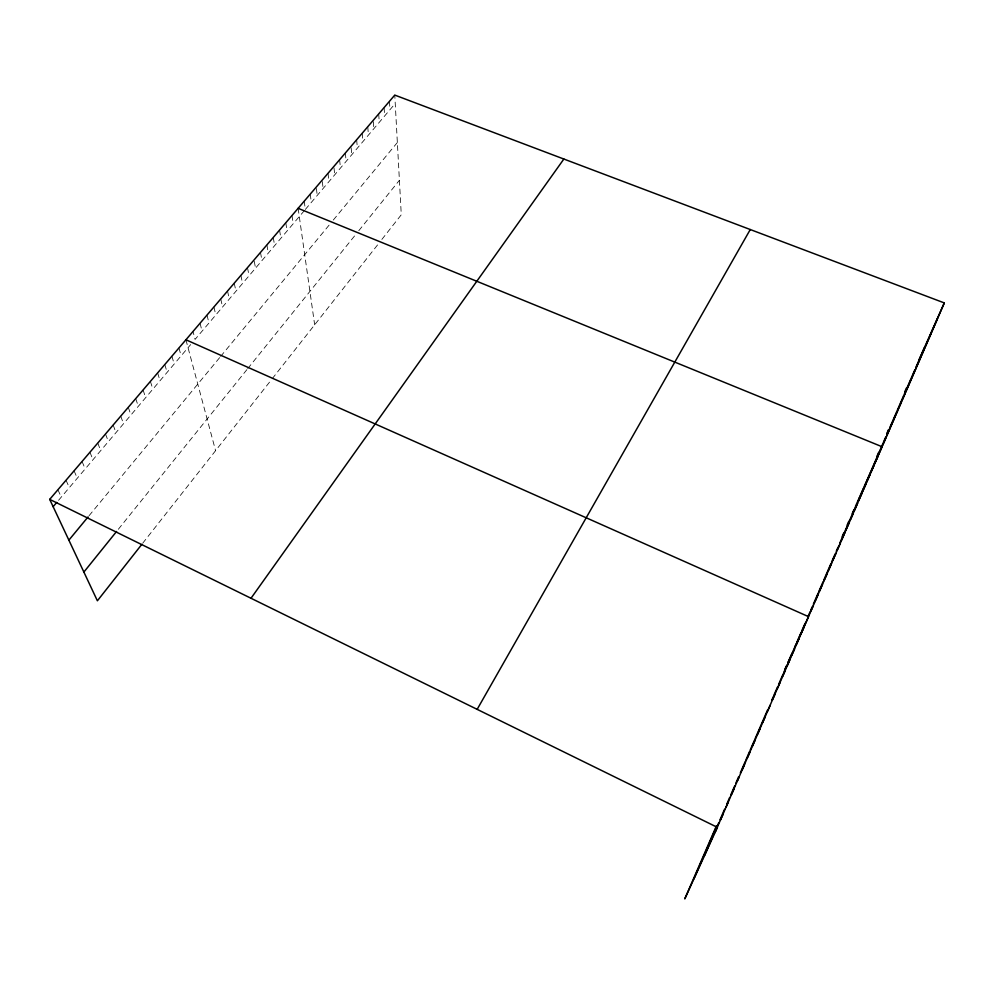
<?xml version="1.0" encoding="UTF-8"?>
<svg xmlns="http://www.w3.org/2000/svg" width="994" height="994" viewBox="0 0 994 994"><rect width="100%" height="100%" fill="white"/><g stroke="black" fill="none" stroke-linecap="round" stroke-linejoin="round"><path stroke-width="0.75" stroke-dasharray="4.97 3.73" d="M142.664 543.283L271.399 379.77M272.219 378.714L378.602 243.592M381.882 239.405L401.278 214.779L394.78 95.089M118.336 529.268L246.86 369.681M247.73 368.6L355.268 235.069M358.784 230.707L399.402 180.274M89.038 515.749L219.699 357.567M220.643 356.424L330.493 223.451M333.301 220.047L397.351 142.515M58.559 500.305L190.674 344.595M304.475 210.48L195.072 339.414L193.022 331.462M305.332 209.461L395.227 103.513M57.913 489.756L61.268 497.112M66.039 480.226L69.307 487.619M74.09 470.796L77.271 478.238M82.055 461.464L85.161 468.932M89.945 452.22L92.976 459.725M97.76 443.063L100.717 450.617M105.501 433.993L108.383 441.584M113.167 425.022L115.963 432.638M120.759 416.126L123.48 423.779M128.276 407.316L130.935 415.007M135.718 398.594L138.303 406.31M143.099 389.959L145.609 397.699M150.405 381.398L152.84 389.176M157.636 372.912L160.022 380.727M164.805 364.512L167.116 372.352M171.912 356.187L174.161 364.065M178.945 347.95L181.132 355.84M185.915 339.774L215.586 450.667M200.055 323.224L202.043 331.201M207.013 315.061L208.951 323.062M213.921 306.972L215.785 314.999M220.755 298.97L222.569 307.009M227.527 291.031L229.279 299.095M234.236 283.166L235.938 291.254M240.896 275.375L242.536 283.476M247.481 267.647L249.072 275.773M254.265 261.36L255.545 268.144M260.49 252.414L261.956 260.577M266.901 244.897L268.318 253.085M273.263 237.454L274.63 245.655M279.562 230.074L280.88 238.287M285.8 222.755L287.067 230.981M291.988 215.499L293.218 223.749M298.125 208.318L314.663 324.814M304.214 201.186L305.146 208.081M310.24 194.128L311.321 202.416M316.39 188.512L317.248 195.42M322.304 181.567L323.125 188.487M328.02 173.304L328.952 181.616M333.996 167.862L334.742 174.807M339.613 159.711L340.47 168.061M345.34 153.001L346.148 161.351M351.143 147.746L351.789 154.716M356.647 139.756L357.38 148.131M362.238 133.208L362.922 141.595M367.768 126.723L368.414 135.122M373.359 121.69L373.868 128.698M378.702 113.912L379.273 122.324M384.106 107.588L384.641 116M389.462 101.313L389.959 109.738"/><path stroke-width="1.49" d="M716.425 825.865L684.767 898.911L717.395 827.368L49.7 499.373L394.78 95.089L944.3 302.921L715.009 832.599M693.911 878.87L716.45 826.834M842.216 536.524L843.869 532.709M847.149 525.118L848.789 521.341M876.907 456.42L878.684 452.32M886.859 433.446L888.599 429.445M704.15 856.406L718.836 822.498M719.991 819.814L724.589 809.203M726.862 803.947L729.708 797.387M730.839 794.778L734.777 785.682M735.895 783.098L738.666 776.674M740.344 772.823L745.301 761.379M745.91 759.963L749.588 751.464M750.197 750.06L754.446 740.244M755.055 738.853L767.554 709.977M771.642 700.521L773.394 696.496M773.966 695.141L777.432 687.165M778.588 684.493L783.148 673.957M783.707 672.652L787.099 664.824M787.67 663.507L792.143 653.182M794.417 647.914L796.132 643.975M796.691 642.658L801.201 632.259M801.76 630.966L805.103 623.238M807.874 616.852L810.085 611.745M810.632 610.478L812.272 606.688M813.365 604.166L818.248 592.896M818.783 591.641L823.069 581.738M823.678 580.334L830.922 563.61M831.518 562.219L835.097 553.981M836.277 551.248L838.041 547.16M839.806 543.084L843.894 533.641M844.478 532.312L847.944 524.298M848.516 522.981L851.945 515.054M852.517 513.736L855.921 505.884M858.157 500.69L859.847 496.801M860.406 495.509L863.749 487.805L861.363 493.123M864.295 486.526L867.6 478.897M868.147 477.629L870.881 471.33M871.427 470.063L882.684 444.057M883.293 442.641L885.753 436.975M886.971 434.142L888.798 429.93M890.015 427.122L896.625 411.864M897.222 410.485L903.708 395.5M904.291 394.146L910.666 379.422M911.249 378.093L914.679 370.166M915.809 367.556L917.512 363.63M918.071 362.313L921.45 354.535M921.997 353.243L924.78 346.819M904.776 391.822L906.478 387.983M919.115 359.579L921.612 353.951M922.146 352.758L930.546 333.872M931.067 332.692L944.3 302.921M927.091 342.47L930.533 334.742M930.57 334.444L937.479 318.689M916.468 367.034L919.872 359.381M920.034 358.772L923.463 351.093M923.588 350.584L927.017 342.88M905.534 392.295L908.914 384.715M909.212 383.796L912.604 376.192M912.852 375.372L916.257 367.743M894.302 418.263L897.632 410.783M898.079 409.528L901.434 402.011M901.819 400.868L905.186 393.326M886.623 436.006L889.928 428.588M890.475 427.097L893.805 419.642M852.131 513.811L853.834 509.997M855.548 506.157L857.847 501.001M858.431 499.684L860.779 494.453M864.333 486.501L866.669 481.258M867.265 479.928L882.076 446.741L298.125 208.318M882.734 445.001L886.027 437.621M870.819 472.51L874.074 465.242M874.832 463.254L878.1 455.948M862.693 491.309L865.898 484.128M866.78 481.866L870.011 474.635M854.393 510.494L857.573 503.386M858.555 500.852L861.761 493.707M845.919 530.051L849.062 523.03M850.181 520.222L853.337 513.152M837.283 550.017L840.39 543.097M841.632 539.99L844.751 533.008M832.897 560.156L835.979 553.273M823.989 580.732L827.033 573.96M828.474 570.394L831.531 563.561M819.466 591.194L822.485 584.472M814.894 601.755L817.888 595.083M784.85 669.409L786.391 665.992M787.931 662.538L794.231 648.535M794.753 647.38L797.399 641.478M797.933 640.285L808.557 616.665L185.915 339.774M810.868 611.111L813.254 605.818M801.015 633.824L803.935 627.326M796.38 644.547L799.275 638.111M791.696 655.369L794.566 648.995M786.962 666.315L789.808 660.004M777.333 688.556L780.128 682.381M782.179 677.374L784.987 671.136M772.45 699.851L775.208 693.737M767.505 711.269L770.238 705.231M762.51 722.812L765.206 716.848M757.465 734.479L760.137 728.59M752.359 746.283L754.993 740.455M747.202 758.198L749.799 752.458M741.984 770.263L744.556 764.597M737.337 781.048L739.238 776.861M731.373 794.778L733.87 789.273M725.98 807.24L728.44 801.823M720.526 819.851L722.949 814.521M477.157 709.356L750.259 229.539M251.01 598.264L563.859 159.04M141.707 544.501L97.387 600.798L49.7 499.373M83.881 572.059L116.559 531.479M68.872 540.152L88.081 516.905M53.142 506.679L56.745 502.43"/></g></svg>
